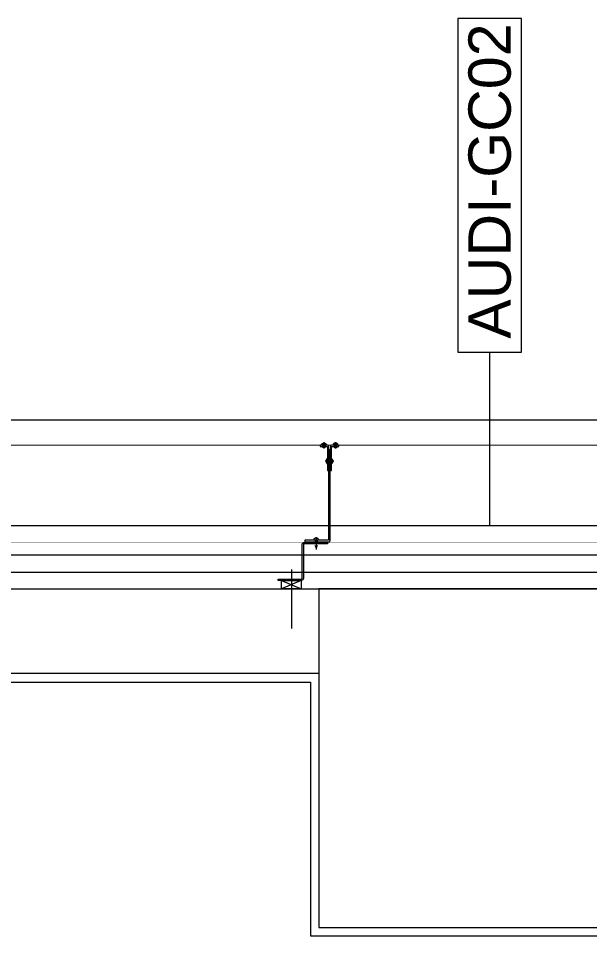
# Model space of a CAD drawing. Extents: x -1133 to 23780, y -1311 to 8245.
# Drawn here: x 15101.5 to 15236.4, y 2742.8 to 2959.9 of the extents above; entities that cross this region are included whole.
import ezdxf
from ezdxf.enums import TextEntityAlignment as Align

# ---------------------------------------------------------------- set-up
doc = ezdxf.new("R2010")
doc.units = 0
doc.header["$MEASUREMENT"] = 0
doc.layers.get('0').update_dxf_attribs({"color": 9, "lineweight": 9})
for name, color, linetype, lineweight in [('00', 9, 'Continuous', 9), ('01', 9, 'Continuous', 9), ('06C', 9, 'Continuous', 9), ('06D', 9, 'Continuous', 9), ('10', 9, 'Continuous', 9), ('14', 9, 'Continuous', 9), ('22', 8, 'Continuous', 9), ('33', 9, 'BATTING', 9), ('35', 9, 'Continuous', 9), ('40B', 9, 'Continuous', 9)]:
    doc.layers.add(name, color=color, linetype=linetype, lineweight=lineweight)
doc.styles.add('Arial', font='arial.ttf', dxfattribs={"height": 2.5})
doc.linetypes.add('BATTING', pattern='A,0.0001,-0.1,[134,ltypeshp.shx,S=0.1,R=0,X=-0.1,Y=0],-0.2,[134,ltypeshp.shx,S=0.1,R=180,X=0.1,Y=0],-0.1', length=0.4001)

# ---------------------------------------------------------------- blocks, each defined once
blk = doc.blocks.new('0_wallno')
blk.add_lwpolyline([(-7.84, 1.5), (7.942, 1.5), (7.942, -1.5), (-7.84, -1.5)], close=True)
blk.add_lwpolyline([(7.942, 0), (16.132, 0)])
at = {"style": 'Arial'}
blk.add_attdef('GENISLIK', text='', height=2, dxfattribs=at).set_placement((8.442, 0), align=Align.BOTTOM_LEFT)
blk.add_attdef('DUVARNO', text='', height=2, dxfattribs=at).set_placement((0, 0), align=Align.MIDDLE_CENTER)
blk.add_attdef('YUKSEKLIK', text='', height=2, dxfattribs=at).set_placement((8.442, -0.5), align=Align.TOP_LEFT)
blk = doc.blocks.new('KAPI KODLARI 2. KAT')
at = {"layer": '22'}
ref = blk.add_blockref('0_wallno', (15212.81, 2920.66), dxfattribs=dict(at, xscale=-5, yscale=5, zscale=5, rotation=90))
ref.add_attrib('DUVARNO', 'AUDI-GC02', dxfattribs={"layer": '0', "height": 10, "rotation": 90, "style": 'Arial'}).set_placement((15212.81, 2921.4), align=Align.MIDDLE_CENTER)
blk = doc.blocks.new('p-kolon_80x80')
blk.add_lwpolyline([(-40, -40), (40, -40), (40, 40), (-40, 40)], close=True)
blk = doc.blocks.new('p- alum kaplama profil')
at = {"lineweight": 13}
blk.add_lwpolyline([(7.12, 12.59), (7.12, 26.49)], dxfattribs=at)
at = {"lineweight": 5}
blk.add_lwpolyline([(9.44, 15.16), (4.79, 15.16), (4.79, 17.16), (9.44, 17.16)], close=True, dxfattribs=at)
for points in [[(4.79, 15.16), (9.44, 17.16)], [(9.44, 15.16), (4.79, 17.16)]]:
    blk.add_lwpolyline(points, dxfattribs=at)
at = {"lineweight": 18}
blk.add_lwpolyline([(4.09, 6.16), (-1.41, 6.16), (-1.41, 6.46), (4.09, 6.46, 0.414214), (4.29, 6.66), (4.29, 14.66, -0.414214), (4.79, 15.16), (10.29, 15.16), (10.29, 14.86), (4.79, 14.86, 0.414214), (4.59, 14.66), (4.59, 6.66, -0.414214)], format="xyb", close=True, dxfattribs=at)
blk.add_lwpolyline([(-2.06, 5.56), (-2.06, -2.34), (-2.06, -15.69), (-1.66, -15.69), (-1.66, -2.34), (-1.66, 5.56), (-1.66, 5.56), (-1.66, 5.57), (-1.66, 5.57), (-1.66, 5.58), (-1.66, 5.58), (-1.65, 5.59), (-1.65, 5.59), (-1.65, 5.59), (-1.65, 5.6), (-1.65, 5.6), (-1.64, 5.61), (-1.64, 5.61), (-1.64, 5.62), (-1.64, 5.62), (-1.63, 5.62), (-1.63, 5.63), (-1.63, 5.63), (-1.62, 5.63), (-1.62, 5.64), (-1.61, 5.64), (-1.61, 5.64), (-1.61, 5.64), (-1.6, 5.65), (-1.6, 5.65), (-1.59, 5.65), (-1.59, 5.65), (-1.58, 5.65), (-1.58, 5.65), (-1.57, 5.66), (-1.57, 5.66), (-1.56, 5.66), (-1.56, 5.66), (3.94, 5.66), (3.94, 6.06), (-1.56, 6.06), (-1.58, 6.06), (-1.61, 6.05), (-1.63, 6.05), (-1.66, 6.05), (-1.68, 6.04), (-1.7, 6.03), (-1.73, 6.03), (-1.75, 6.02), (-1.77, 6.01), (-1.79, 6), (-1.82, 5.99), (-1.84, 5.97), (-1.86, 5.96), (-1.88, 5.94), (-1.89, 5.93), (-1.91, 5.91), (-1.93, 5.89), (-1.95, 5.87), (-1.96, 5.85), (-1.97, 5.83), (-1.99, 5.81), (-2, 5.79), (-2.01, 5.77), (-2.02, 5.75), (-2.03, 5.72), (-2.04, 5.7), (-2.04, 5.68), (-2.05, 5.65), (-2.05, 5.63), (-2.06, 5.61), (-2.06, 5.58)], close=True)
blk.add_lwpolyline([(-1.66, -2.34), (-2.06, -2.34)])
for points in [[(-2.36, -10.84), (-2.36, -16.39), (-2.36, -16.39, -0.414214), (-2.51, -16.54), (-2.51, -16.54), (-4.06, -16.54), (-4.06, -16.84), (-2.51, -16.84), (-2.51, -16.84, 0.414214), (-2.06, -16.39), (-2.06, -10.84)], [(-1.36, -10.84), (-1.66, -10.84), (-1.66, -16.39, 0.414214), (-1.21, -16.84), (-1.21, -16.84), (0.34, -16.84), (0.34, -16.54), (-1.21, -16.54), (-1.21, -16.54, -0.414214), (-1.36, -16.39), (-1.36, -16.39)]]:
    blk.add_lwpolyline(points, format="xyb", close=True)
for points in [[(1.61, 6.87, -10), (0.98, 6.96, -10)], [(1.56, 7.05, -10), (1.02, 7.13, -10)], [(1.05, 6.91, -10), (1.29, 7.56, -10)], [(1.29, 4.93, -10), (1.29, 7.8, -10)], [(1.53, 6.82, -10), (1.29, 7.56, -10)], [(0.67, 5.66, -10), (1.91, 5.66, -10)], [(0.67, 5.66, -10), (0.67, 5.64, -10), (0.67, 5.62, -10), (0.67, 5.6, -10), (0.68, 5.58, -10), (0.68, 5.56, -10), (0.69, 5.54, -10), (0.69, 5.52, -10), (0.7, 5.5, -10), (0.7, 5.48, -10), (0.71, 5.46, -10), (0.72, 5.45, -10), (0.73, 5.43, -10), (0.74, 5.41, -10), (0.75, 5.4, -10), (0.76, 5.38, -10), (0.77, 5.36, -10), (0.79, 5.35, -10), (0.8, 5.33, -10), (0.81, 5.32, -10), (0.83, 5.31, -10), (0.84, 5.29, -10), (0.86, 5.28, -10), (0.87, 5.27, -10), (0.89, 5.26, -10), (0.91, 5.25, -10), (0.92, 5.24, -10), (0.94, 5.23, -10), (0.96, 5.22, -10), (0.98, 5.21, -10), (1, 5.21, -10), (1.02, 5.2, -10), (1.03, 5.2, -10)], [(0.96, 5.66, -10), (0.97, 5.66, -10), (0.97, 5.66, -10), (0.97, 5.66, -10), (0.98, 5.66, -10), (0.98, 5.66, -10), (0.99, 5.66, -10), (0.99, 5.66, -10), (1, 5.66, -10), (1, 5.67, -10), (1, 5.67, -10), (1.01, 5.67, -10), (1.01, 5.67, -10), (1.01, 5.67, -10), (1.02, 5.68, -10), (1.02, 5.68, -10), (1.02, 5.68, -10), (1.03, 5.69, -10), (1.03, 5.69, -10), (1.03, 5.69, -10), (1.04, 5.7, -10), (1.04, 5.7, -10), (1.04, 5.7, -10), (1.04, 5.71, -10), (1.04, 5.71, -10), (1.05, 5.72, -10), (1.05, 5.72, -10), (1.05, 5.72, -10), (1.05, 5.73, -10), (1.05, 5.73, -10), (1.05, 5.74, -10), (1.05, 5.74, -10), (1.05, 5.75, -10)], [(1.33, 5.85, -10), (0.98, 5.88, -10)], [(1.03, 5.2, -10), (1.04, 5.2, -10), (1.05, 5.19, -10), (1.05, 5.19, -10), (1.06, 5.19, -10), (1.06, 5.19, -10), (1.07, 5.19, -10), (1.07, 5.19, -10), (1.08, 5.19, -10), (1.08, 5.19, -10), (1.09, 5.19, -10), (1.09, 5.18, -10), (1.1, 5.18, -10), (1.1, 5.18, -10), (1.11, 5.18, -10), (1.11, 5.18, -10), (1.12, 5.18, -10), (1.12, 5.18, -10), (1.13, 5.18, -10), (1.13, 5.18, -10), (1.14, 5.18, -10), (1.15, 5.18, -10), (1.15, 5.18, -10), (1.16, 5.17, -10), (1.16, 5.17, -10), (1.17, 5.17, -10), (1.17, 5.17, -10), (1.18, 5.17, -10), (1.18, 5.17, -10), (1.19, 5.17, -10), (1.19, 5.17, -10), (1.2, 5.17, -10), (1.2, 5.17, -10)], [(1.05, 5.83, -10), (1.05, 6.01, -10)], [(1.05, 5.75, -10), (1.05, 5.83, -10)], [(1.2, 5.17, -10), (1.2, 5.2, -10)], [(1.38, 5.2, -10), (1.2, 5.2, -10)], [(1.29, 6.16, -10), (1.29, 6.26, -10)], [(1.38, 5.17, -10), (1.38, 5.2, -10)], [(1.38, 5.17, -10), (1.38, 5.17, -10), (1.39, 5.17, -10), (1.39, 5.17, -10), (1.4, 5.17, -10), (1.41, 5.17, -10), (1.41, 5.17, -10), (1.42, 5.17, -10), (1.42, 5.17, -10), (1.43, 5.17, -10), (1.43, 5.18, -10), (1.44, 5.18, -10), (1.44, 5.18, -10), (1.45, 5.18, -10), (1.45, 5.18, -10), (1.46, 5.18, -10), (1.46, 5.18, -10), (1.47, 5.18, -10), (1.47, 5.18, -10), (1.48, 5.18, -10), (1.48, 5.18, -10), (1.49, 5.18, -10), (1.5, 5.19, -10), (1.5, 5.19, -10), (1.51, 5.19, -10), (1.51, 5.19, -10), (1.52, 5.19, -10), (1.52, 5.19, -10), (1.53, 5.19, -10), (1.53, 5.19, -10), (1.54, 5.19, -10), (1.54, 5.2, -10), (1.55, 5.2, -10)], [(1.53, 5.75, -10), (1.53, 5.92, -10)], [(1.53, 5.75, -10), (1.53, 5.74, -10), (1.53, 5.74, -10), (1.53, 5.73, -10), (1.53, 5.73, -10), (1.53, 5.72, -10), (1.54, 5.72, -10), (1.54, 5.72, -10), (1.54, 5.71, -10), (1.54, 5.71, -10), (1.54, 5.7, -10), (1.54, 5.7, -10), (1.55, 5.7, -10), (1.55, 5.69, -10), (1.55, 5.69, -10), (1.55, 5.69, -10), (1.56, 5.68, -10), (1.56, 5.68, -10), (1.56, 5.68, -10), (1.57, 5.67, -10), (1.57, 5.67, -10), (1.58, 5.67, -10), (1.58, 5.67, -10), (1.58, 5.67, -10), (1.59, 5.66, -10), (1.59, 5.66, -10), (1.6, 5.66, -10), (1.6, 5.66, -10), (1.6, 5.66, -10), (1.61, 5.66, -10), (1.61, 5.66, -10), (1.62, 5.66, -10), (1.62, 5.66, -10)], [(1.55, 5.2, -10), (1.57, 5.2, -10), (1.59, 5.21, -10), (1.6, 5.21, -10), (1.62, 5.22, -10), (1.64, 5.23, -10), (1.66, 5.24, -10), (1.68, 5.25, -10), (1.69, 5.26, -10), (1.71, 5.27, -10), (1.73, 5.28, -10), (1.74, 5.29, -10), (1.76, 5.31, -10), (1.77, 5.32, -10), (1.78, 5.33, -10), (1.8, 5.35, -10), (1.81, 5.36, -10), (1.82, 5.38, -10), (1.83, 5.4, -10), (1.84, 5.41, -10), (1.85, 5.43, -10), (1.86, 5.45, -10), (1.87, 5.46, -10), (1.88, 5.48, -10), (1.89, 5.5, -10), (1.89, 5.52, -10), (1.9, 5.54, -10), (1.9, 5.56, -10), (1.9, 5.58, -10), (1.91, 5.6, -10), (1.91, 5.62, -10), (1.91, 5.64, -10), (1.91, 5.66, -10)], [(-2.36, -12.52, 0), (-2.4, -12.53, 0), (-2.43, -12.56, 0), (-2.47, -12.58, 0), (-2.5, -12.6, 0), (-2.53, -12.63, 0), (-2.56, -12.66, 0), (-2.59, -12.69, 0), (-2.61, -12.73, 0), (-2.63, -12.76, 0), (-2.65, -12.8, 0), (-2.67, -12.84, 0), (-2.68, -12.88, 0), (-2.69, -12.92, 0), (-2.7, -12.96, 0), (-2.71, -13, 0), (-2.71, -13.04, 0), (-2.71, -13.08, 0), (-2.7, -13.13, 0), (-2.69, -13.17, 0), (-2.68, -13.21, 0), (-2.67, -13.25, 0), (-2.65, -13.28, 0), (-2.63, -13.32, 0), (-2.61, -13.36, 0), (-2.59, -13.39, 0), (-2.56, -13.42, 0), (-2.53, -13.45, 0), (-2.5, -13.48, 0), (-2.47, -13.51, 0), (-2.43, -13.53, 0), (-2.4, -13.55, 0), (-2.36, -13.57, 0)], [(-2.36, -13.04, 0), (-2.36, -12.52, 0)], [(-2.36, -13.04, 0), (-2.36, -12.73, 0)], [(-2.36, -12.73, 0), (-2.36, -13.04, 0)], [(-1.36, -12.73, 0), (-2.36, -12.73, 0)], [(-1.36, -13.04, 0), (-1.36, -12.37, 0)], [(-1.36, -13.72, 0), (-1.32, -13.68, 0), (-1.29, -13.65, 0), (-1.26, -13.61, 0), (-1.23, -13.58, 0), (-1.2, -13.54, 0), (-1.18, -13.5, 0), (-1.16, -13.45, 0), (-1.14, -13.41, 0), (-1.12, -13.37, 0), (-1.1, -13.32, 0), (-1.09, -13.28, 0), (-1.08, -13.23, 0), (-1.07, -13.18, 0), (-1.06, -13.14, 0), (-1.06, -13.09, 0), (-1.06, -13.04, 0), (-1.06, -12.99, 0), (-1.06, -12.95, 0), (-1.07, -12.9, 0), (-1.08, -12.85, 0), (-1.09, -12.81, 0), (-1.1, -12.76, 0), (-1.12, -12.72, 0), (-1.14, -12.67, 0), (-1.16, -12.63, 0), (-1.18, -12.59, 0), (-1.2, -12.55, 0), (-1.23, -12.51, 0), (-1.26, -12.47, 0), (-1.29, -12.43, 0), (-1.32, -12.4, 0), (-1.36, -12.37, 0)], [(-2.86, -13.04, 0), (-0.86, -13.04, 0)], [(-2.36, -13.04, 0), (-2.36, -13.36, 0)], [(-2.36, -13.04, 0), (-2.36, -13.57, 0)], [(-2.36, -13.36, 0), (-2.36, -13.04, 0)], [(-1.36, -13.36, 0), (-2.36, -13.36, 0)], [(-1.36, -13.04, 0), (-1.36, -13.72, 0)], [(-3.84, -17.04, 0), (-3.81, -17.07, 0), (-3.78, -17.1, 0), (-3.75, -17.12, 0), (-3.72, -17.15, 0), (-3.69, -17.17, 0), (-3.66, -17.19, 0), (-3.62, -17.21, 0), (-3.59, -17.23, 0), (-3.55, -17.24, 0), (-3.52, -17.26, 0), (-3.48, -17.27, 0), (-3.44, -17.28, 0), (-3.4, -17.28, 0), (-3.36, -17.29, 0), (-3.32, -17.29, 0), (-3.29, -17.29, 0), (-3.25, -17.29, 0), (-3.21, -17.29, 0), (-3.17, -17.28, 0), (-3.13, -17.28, 0), (-3.09, -17.27, 0), (-3.06, -17.26, 0), (-3.02, -17.24, 0), (-2.98, -17.23, 0), (-2.95, -17.21, 0), (-2.91, -17.19, 0), (-2.88, -17.17, 0), (-2.85, -17.15, 0), (-2.82, -17.12, 0), (-2.79, -17.1, 0), (-2.76, -17.07, 0), (-2.73, -17.04, 0)], [(-3.29, -17.04, 0), (-3.84, -17.04, 0)], [(-2.85, -16.54, 0), (-2.86, -16.51, 0), (-2.87, -16.47, 0), (-2.89, -16.44, 0), (-2.91, -16.41, 0), (-2.93, -16.38, 0), (-2.96, -16.35, 0), (-2.98, -16.33, 0), (-3.01, -16.31, 0), (-3.04, -16.29, 0), (-3.07, -16.27, 0), (-3.11, -16.25, 0), (-3.14, -16.24, 0), (-3.18, -16.23, 0), (-3.21, -16.22, 0), (-3.25, -16.22, 0), (-3.29, -16.22, 0), (-3.32, -16.22, 0), (-3.36, -16.22, 0), (-3.39, -16.23, 0), (-3.43, -16.24, 0), (-3.46, -16.25, 0), (-3.5, -16.27, 0), (-3.53, -16.29, 0), (-3.56, -16.31, 0), (-3.59, -16.33, 0), (-3.61, -16.35, 0), (-3.64, -16.38, 0), (-3.66, -16.41, 0), (-3.68, -16.44, 0), (-3.7, -16.47, 0), (-3.71, -16.51, 0), (-3.73, -16.54, 0)], [(-3.29, -16.54, 0), (-3.73, -16.54, 0)], [(-3.29, -16.54, 0), (-3.55, -16.54, 0)], [(-3.55, -16.54, 0), (-3.29, -16.54, 0)], [(-3.55, -17.04, 0), (-3.55, -16.54, 0)], [(-3.29, -17.54, 0), (-3.29, -16.04, 0)], [(-3.29, -16.54, 0), (-2.85, -16.54, 0)], [(-3.29, -16.54, 0), (-3.03, -16.54, 0)], [(-3.03, -16.54, 0), (-3.29, -16.54, 0)], [(-3.29, -17.04, 0), (-2.73, -17.04, 0)], [(-3.03, -17.04, 0), (-3.03, -16.54, 0)], [(-0.56, -17.04, 0), (-1.11, -17.04, 0)], [(0, -17.04, 0), (-0.03, -17.07, 0), (-0.06, -17.1, 0), (-0.09, -17.12, 0), (-0.12, -17.15, 0), (-0.15, -17.17, 0), (-0.18, -17.19, 0), (-0.22, -17.21, 0), (-0.25, -17.23, 0), (-0.29, -17.24, 0), (-0.33, -17.26, 0), (-0.36, -17.27, 0), (-0.4, -17.28, 0), (-0.44, -17.28, 0), (-0.48, -17.29, 0), (-0.52, -17.29, 0), (-0.56, -17.29, 0), (-0.59, -17.29, 0), (-0.63, -17.29, 0), (-0.67, -17.28, 0), (-0.71, -17.28, 0), (-0.75, -17.27, 0), (-0.79, -17.26, 0), (-0.82, -17.24, 0), (-0.86, -17.23, 0), (-0.89, -17.21, 0), (-0.93, -17.19, 0), (-0.96, -17.17, 0), (-0.99, -17.15, 0), (-1.02, -17.12, 0), (-1.05, -17.1, 0), (-1.08, -17.07, 0), (-1.11, -17.04, 0)], [(-1, -16.54, 0), (-0.98, -16.51, 0), (-0.97, -16.47, 0), (-0.95, -16.44, 0), (-0.93, -16.41, 0), (-0.91, -16.38, 0), (-0.88, -16.35, 0), (-0.86, -16.33, 0), (-0.83, -16.31, 0), (-0.8, -16.29, 0), (-0.77, -16.27, 0), (-0.73, -16.25, 0), (-0.7, -16.24, 0), (-0.66, -16.23, 0), (-0.63, -16.22, 0), (-0.59, -16.22, 0), (-0.56, -16.22, 0), (-0.52, -16.22, 0), (-0.48, -16.22, 0), (-0.45, -16.23, 0), (-0.41, -16.24, 0), (-0.38, -16.25, 0), (-0.34, -16.27, 0), (-0.31, -16.29, 0), (-0.28, -16.31, 0), (-0.25, -16.33, 0), (-0.23, -16.35, 0), (-0.2, -16.38, 0), (-0.18, -16.41, 0), (-0.16, -16.44, 0), (-0.14, -16.47, 0), (-0.13, -16.51, 0), (-0.12, -16.54, 0)], [(-0.56, -16.54, 0), (-1, -16.54, 0)], [(-0.56, -16.54, 0), (-0.82, -16.54, 0)], [(-0.82, -16.54, 0), (-0.56, -16.54, 0)], [(-0.82, -17.04, 0), (-0.82, -16.54, 0)], [(-0.56, -17.54, 0), (-0.56, -16.04, 0)], [(-0.56, -16.54, 0), (-0.3, -16.54, 0)], [(-0.56, -16.54, 0), (-0.12, -16.54, 0)], [(-0.3, -16.54, 0), (-0.56, -16.54, 0)], [(-0.56, -17.04, 0), (0, -17.04, 0)], [(-0.3, -17.04, 0), (-0.3, -16.54, 0)]]:
    blk.add_polyline3d(points)
blk = doc.blocks.new('p-2. kat planı')
at = {"layer": '00'}
blk.add_lwpolyline([(15172.5, 2805), (15050, 2805), (15050, 2825), (15172.5, 2825)], close=True, dxfattribs=at)
at = {"layer": '06C'}
blk.add_lwpolyline([(13012.5, 1124.33), (13012.5, 1124.33), (13012.5, 2865), (16712.5, 2865), (16712.49, 2206.39)], dxfattribs=at)
blk.add_lwpolyline([(13012.5, 1124.33), (13012.5, 1124.33), (13012.5, 2865), (16712.5, 2865), (16712.49, 2206.39)], dxfattribs=at)
at = {"layer": '06D'}
for points in [[(15050, 2840), (15300, 2840)], [(15300, 2825), (15300, 2833), (15050, 2833), (15050, 2825)]]:
    blk.add_lwpolyline(points, dxfattribs=at)
at = {"layer": '10'}
for points, const_width in [([(13018.5, 1124.33), (13018.5, 2859), (16706.5, 2859), (16706.5, 2206.39)], 0.2), ([(13018.5, 1124.33), (13018.5, 2859), (16706.5, 2859), (16706.5, 2206.39)], 0.2), ([(15043.19, 2836), (15306.81, 2836)], 0.1)]:
    blk.add_lwpolyline(points, dxfattribs=dict(at, const_width=const_width))
at = {"layer": '14'}
blk.add_lwpolyline([(15048, 2819.3), (15048, 2803), (15050, 2803), (15170.5, 2803), (15170.5, 2743), (15254.5, 2743), (15254.5, 2803), (15300, 2803), (15302, 2803), (15302, 2819.3)], dxfattribs=at)
at = {"layer": '33', "ltscale": 0.4}
blk.add_lwpolyline([(15050, 2829), (15300, 2829)], dxfattribs=at)
at = {"layer": '40B'}
blk.add_lwpolyline([(14480.5, 2825), (15254.5, 2825), (15254.5, 2364.21), (14480.5, 2363.33)], close=True, dxfattribs=at)
at = {"layer": '01'}
blk.add_blockref('p-kolon_80x80', (15212.5, 2785), dxfattribs=at)
at = {"layer": '10', "rotation": 180}
blk.add_blockref('p- alum kaplama profil', (15173.14, 2842.16), dxfattribs=at)

msp = doc.modelspace()

# ---------------------------------------------------------------- linework, layer by layer
at = {"layer": '35'}
msp.add_lwpolyline([(14487.5, 2447), (14487.5, 2743), (14554.5, 2743), (14554.5, 2803), (15170.5, 2803), (15170.5, 2743), (15254.5, 2743), (15254.5, 2803), (15870.5, 2803), (15870.5, 2743), (15935.5, 2743), (15935.5, 2447), (15870.5, 2447), (15870.5, 2363), (15254.5, 2363), (15254.5, 2447), (15170.5, 2447), (15170.5, 2363), (14554.5, 2363), (14554.5, 2447)], close=True, dxfattribs=at)

# ---------------------------------------------------------------- block references
msp.add_blockref('p-2. kat planı', (0, 0))
at = {"layer": '22'}
msp.add_blockref('KAPI KODLARI 2. KAT', (0, 0), dxfattribs=at)

doc.saveas('drawing.dxf')
